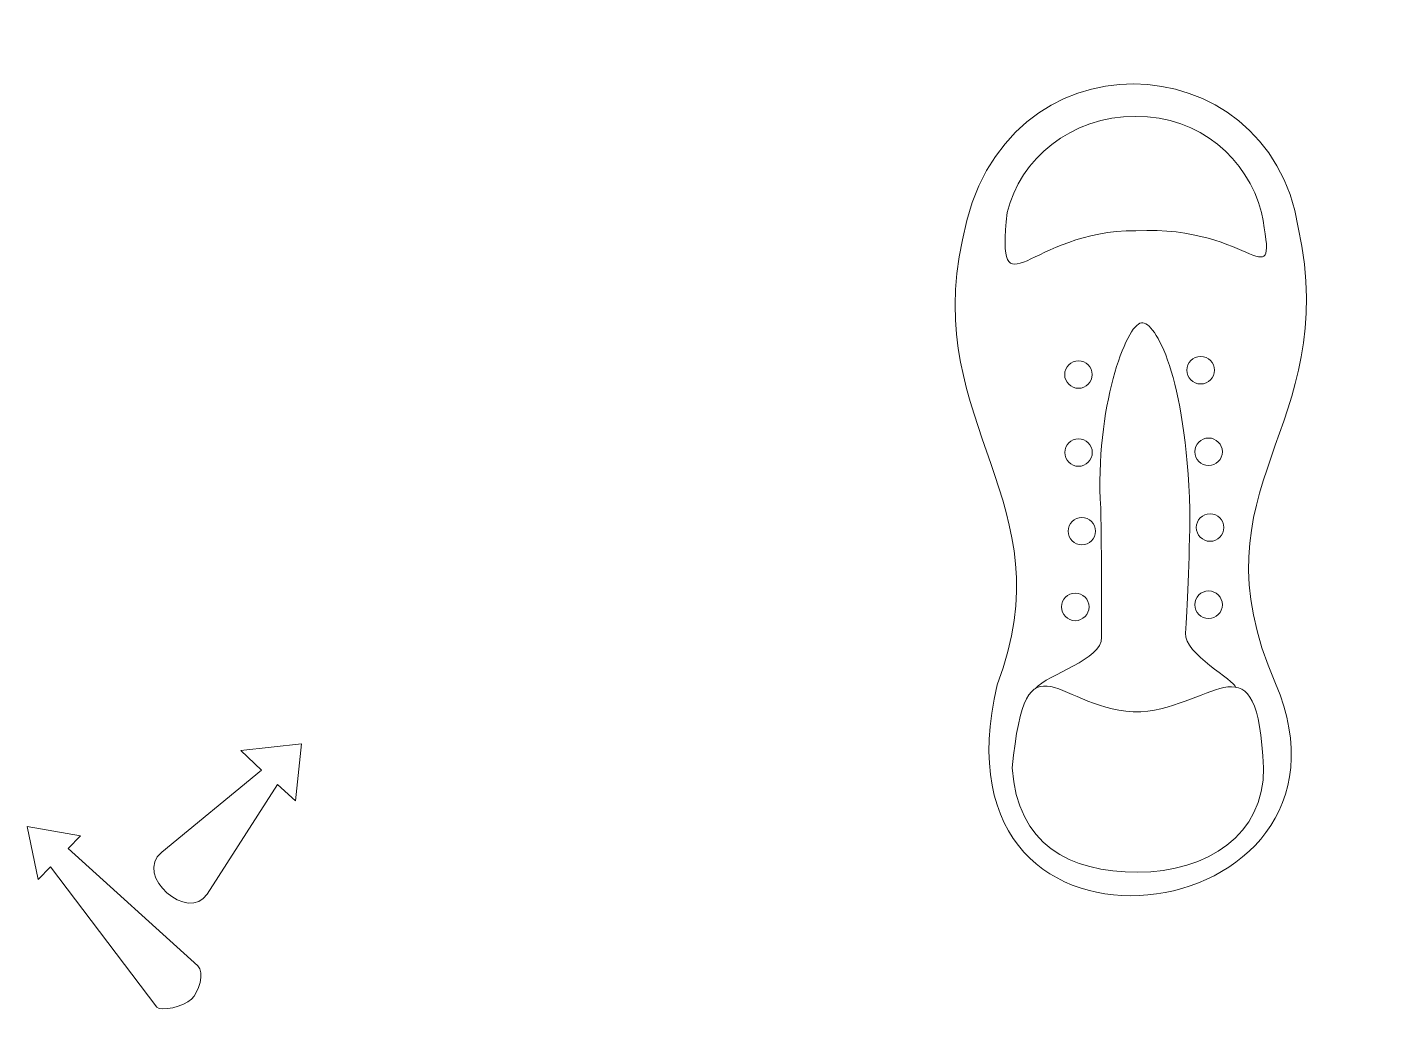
# Model space of a CAD drawing. Header units: centimetres. Extents: x -21.6 to 35.6, y -35.6 to 48.3.
# Drawn here: x -7.94 to 1.9, y -1.69 to 5.46 of the extents above; entities that cross this region are included whole.
import ezdxf

# ---------------------------------------------------------------- set-up
doc = ezdxf.new("R2010")
doc.units = ezdxf.units.CM
doc.header["$MEASUREMENT"] = 0
doc.layers.add('layer 1', color=7, linetype='Continuous')

msp = doc.modelspace()

# ---------------------------------------------------------------- linework, layer by layer
at = {"layer": 'layer 1', "color": 250, "lineweight": 9}
for centre in [(0.58582, 2.96838), (-0.30161, 2.93662), (-0.30128, 2.37019), (0.64349, 2.37571), (-0.27726, 1.79892), (0.65407, 1.82538), (-0.32489, 1.24862), (0.64349, 1.26446)]:
    msp.add_ellipse(centre, major_axis=(0, 0.1), ratio=1, dxfattribs=at)
for points, knots in [([(-1.14402, 3.91607), (-0.86886, 5.46125), (1.08274, 5.35965), (1.29441, 4.00497), (1.29441, 4.00497), (1.61896, 2.5233), (0.49961, 2.1429), (1.12982, 0.69218), (1.12982, 0.69218), (1.89533, -1.107), (-1.43524, -1.60283), (-0.89197, 0.68317), (-0.89197, 0.68317), (-0.38397, 2.01666), (-1.44035, 2.56139), (-1.14402, 3.91607)], [0, 0, 0, 0, 0.2, 0.2, 0.2, 0.2, 0.4, 0.4, 0.4, 0.4, 0.6, 0.6, 0.6, 0.6, 1, 1, 1, 1]), ([(0.11348, 4.81247), (0.58692, 4.81247), (0.92311, 4.50503), (1.02894, 4.11397), (1.02894, 4.11397), (1.15139, 3.4484), (0.97833, 4.02499), (0.11559, 3.98168), (0.11559, 3.98168), (-0.66777, 3.98599), (-0.89849, 3.35301), (-0.81998, 4.11397), (-0.81998, 4.11397), (-0.72472, 4.50213), (-0.35996, 4.81247), (0.11348, 4.81247)], [0, 0, 0, 0, 0.2, 0.2, 0.2, 0.2, 0.4, 0.4, 0.4, 0.4, 0.6, 0.6, 0.6, 0.6, 1, 1, 1, 1]), ([(-0.61629, 0.6546), (-0.52049, 0.76383), (-0.12977, 0.86184), (-0.13354, 1.02904), (-0.13354, 1.02904), (-0.13735, 1.19819), (-0.13147, 1.62227), (-0.14045, 1.9649), (-0.14045, 1.9649), (-0.1836, 2.69104), (0.04559, 3.30164), (0.1554, 3.3127), (0.1554, 3.3127), (0.25755, 3.32299), (0.47939, 2.92873), (0.50787, 1.95432), (0.50787, 1.95432), (0.50543, 1.58085), (0.48758, 1.22678), (0.47559, 1.05749), (0.47559, 1.05749), (0.46494, 0.90723), (0.83822, 0.71475), (0.83789, 0.66593)], [0, 0, 0, 0, 0.1428571, 0.1428571, 0.1428571, 0.1428571, 0.2857143, 0.2857143, 0.2857143, 0.2857143, 0.4285714, 0.4285714, 0.4285714, 0.4285714, 0.5714286, 0.5714286, 0.5714286, 0.5714286, 0.7142857, 0.7142857, 0.7142857, 0.7142857, 1, 1, 1, 1]), ([(0.15102, 0.48601), (0.6922, 0.52835), (0.99934, 1.06136), (1.04266, 0.07856), (1.04266, 0.07856), (1.04769, -0.40652), (0.63398, -0.67815), (0.12985, -0.67815), (0.12985, -0.67815), (-0.37428, -0.67815), (-0.74367, -0.47771), (-0.78296, 0.07856), (-0.78296, 0.07856), (-0.68242, 1.12089), (-0.44836, 0.47542), (0.15102, 0.48601)], [0, 0, 0, 0, 0.2, 0.2, 0.2, 0.2, 0.4, 0.4, 0.4, 0.4, 0.6, 0.6, 0.6, 0.6, 1, 1, 1, 1]), ([(-6.96117, -0.53319), (-6.96117, -0.53319), (-6.23739, 0.06351), (-6.23739, 0.06351), (-6.23739, 0.06351), (-6.23739, 0.06351), (-6.38739, 0.20543), (-6.38739, 0.20543), (-6.38739, 0.20543), (-6.38739, 0.20543), (-5.94565, 0.2544), (-5.94565, 0.2544), (-5.94565, 0.2544), (-5.94565, 0.2544), (-5.98901, -0.16087), (-5.98901, -0.16087), (-5.98901, -0.16087), (-5.98901, -0.16087), (-6.11987, -0.04131), (-6.11987, -0.04131), (-6.11987, -0.04131), (-6.11987, -0.04131), (-6.63063, -0.83726), (-6.63063, -0.83726), (-6.63063, -0.83726), (-6.76577, -1.04786), (-7.16822, -0.70389), (-6.96117, -0.53319)], [0, 0, 0, 0, 0.125, 0.125, 0.125, 0.125, 0.25, 0.25, 0.25, 0.25, 0.375, 0.375, 0.375, 0.375, 0.5, 0.5, 0.5, 0.5, 0.625, 0.625, 0.625, 0.625, 0.75, 0.75, 0.75, 0.75, 1, 1, 1, 1])]:
    msp.add_open_spline(points, degree=3, knots=knots, dxfattribs=at)
at = {"layer": 'layer 1', "color": 250, "lineweight": 18}
msp.add_open_spline([(-6.99588, -1.65964), (-6.99588, -1.65964), (-7.77002, -0.63975), (-7.77002, -0.63975), (-7.77002, -0.63975), (-7.77002, -0.63975), (-7.85975, -0.73168), (-7.85975, -0.73168), (-7.85975, -0.73168), (-7.85975, -0.73168), (-7.93919, -0.34576), (-7.93919, -0.34576), (-7.93919, -0.34576), (-7.93919, -0.34576), (-7.55163, -0.41471), (-7.55163, -0.41471), (-7.55163, -0.41471), (-7.55163, -0.41471), (-7.64135, -0.50666), (-7.64135, -0.50666), (-7.64135, -0.50666), (-7.64135, -0.50666), (-6.69945, -1.35951), (-6.69945, -1.35951), (-6.69945, -1.35951), (-6.64555, -1.40831), (-6.69276, -1.55054), (-6.74527, -1.60175), (-6.74527, -1.60175), (-6.79879, -1.65396), (-6.96983, -1.69397), (-6.99588, -1.65964)], degree=3, knots=[0, 0, 0, 0, 0.1111111, 0.1111111, 0.1111111, 0.1111111, 0.2222222, 0.2222222, 0.2222222, 0.2222222, 0.3333333, 0.3333333, 0.3333333, 0.3333333, 0.4444444, 0.4444444, 0.4444444, 0.4444444, 0.5555556, 0.5555556, 0.5555556, 0.5555556, 0.6666667, 0.6666667, 0.6666667, 0.6666667, 0.7777778, 0.7777778, 0.7777778, 0.7777778, 1, 1, 1, 1], dxfattribs=at)

doc.saveas('drawing.dxf')
